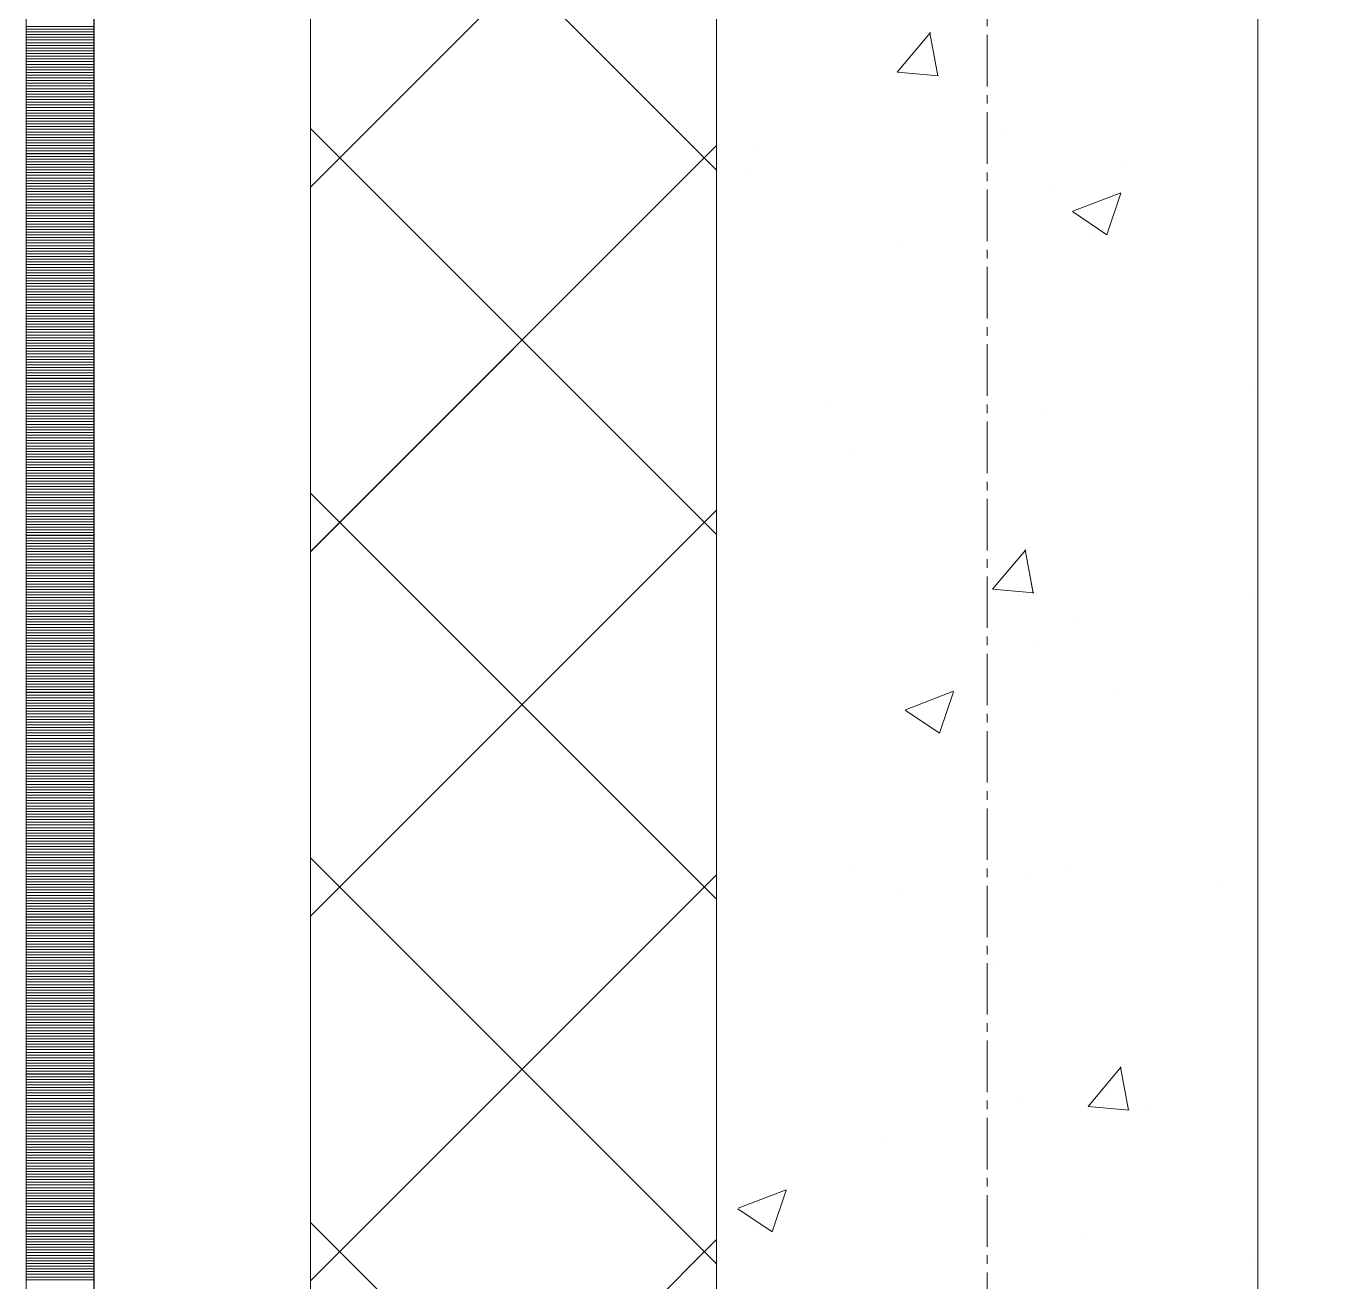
# Model space of a CAD drawing. Header units: millimetres. Extents: x 470010 to 1231400, y -134005 to 421770.
# Drawn here: x 806167.7 to 806654, y 140148.3 to 140612 of the extents above; entities that cross this region are included whole.
import ezdxf
from ezdxf.enums import TextEntityAlignment as Align

# ---------------------------------------------------------------- set-up
doc = ezdxf.new("R2010")
doc.units = ezdxf.units.MM
doc.linetypes.add('CENTER2', pattern=[28.575, 19.05, -3.175, 3.175, -3.175])
doc.linetypes.add('DASHED', pattern=[19.05, 12.7, -6.35])
doc.layers.get('Defpoints').update_dxf_attribs({"color": 140})
doc.layers.add('АР_Делит', color=120, linetype='Continuous', lineweight=0, plot=False)
for name, color, linetype, lineweight in [('АР_Стены ПЕНОблок', 52, 'Continuous', 20), ('АР_Тонкая', 254, 'Continuous', 5), ('АР_Утеплитель', 31, 'Continuous', 0), ('АР_Штриховка', 8, 'Continuous', 0)]:
    doc.layers.add(name, color=color, linetype=linetype, lineweight=lineweight)
doc.layers.add('РД_Оси_100', color=7, linetype='Continuous', lineweight=0, true_color=0x525252)
doc.styles.add('style1', font='ARIALN.TTF')

# ---------------------------------------------------------------- blocks, each defined once
blk = doc.blocks.new('СОШ_2200_АР_ОСИ_М100_28.05.24')
at = {"layer": 'АР_Делит', "color": 251, "linetype": 'DASHED', "true_color": 0x636466}
blk.add_lwpolyline([(114955, 135155), (114955, -355), (93595.036, -355), (93595.036, 13855), (94145, 13855), (94145, 68320), (66055, 68320), (66055, 13857.73), (83455, 13857.73), (83455, -355), (45245, -355), (45245, 13145), (44695, 13145), (44695, 26755), (45245, 26755), (45245, 68320), (20455, 68320), (20455, 26755), (27955, 26755), (27955, 13145), (-355, 13145), (-355, 100855)], dxfattribs=at)
at = {"layer": 'РД_Оси_100', "color": 251, "linetype": 'CENTER2', "true_color": 0x636466}
blk.add_line((0, -6155), (0, 139938.679), dxfattribs=at)
blk = doc.blocks.new('A$C9108343f')
at = {"layer": 'АР_Стены ПЕНОблок', "color": 18, "linetype": 'Continuous', "lineweight": 20, "true_color": 0x000000}
for p, q in [((140704.09, 313879.49), (140704.09, 237679.49)), ((140904.09, 237679.49), (140904.09, 313879.49))]:
    blk.add_line(p, q, dxfattribs=at)
at = {"layer": 'АР_Тонкая', "color": 18, "linetype": 'Continuous', "lineweight": 5, "true_color": 0x000000}
for p, q in [((140449.09, 313879.49), (140449.09, 237679.49)), ((140474.09, 313879.49), (140474.09, 237679.49)), ((140474.09, 237679.49), (140474.09, 313879.49)), ((140554.09, 237679.49), (140554.09, 313879.49))]:
    blk.add_line(p, q, dxfattribs=at)
at = {"layer": 'АР_Утеплитель', "color": 18, "linetype": 'Continuous', "lineweight": 0, "true_color": 0x000000}
for p, q in [((140554.09, 313879.49), (140554.09, 237679.49)), ((140704.09, 237679.49), (140704.09, 313879.49))]:
    blk.add_line(p, q, dxfattribs=at)
at = {"layer": 'АР_Штриховка', "color": 18, "linetype": 'Continuous', "lineweight": 0, "true_color": 0x000000}
for p, q in [((140704.09, 240925.2), (140554.09, 241075.2)), ((140554.09, 240918.91), (140704.09, 241068.91)), ((140449.09, 240978.24), (140474.09, 240978.24)), ((140449.09, 240977.24), (140474.09, 240977.24)), ((140449.09, 240976.24), (140474.09, 240976.24)), ((140449.09, 240975.24), (140474.09, 240975.24)), ((140449.09, 240974.24), (140474.09, 240974.24)), ((140449.09, 240973.24), (140474.09, 240973.24)), ((140770.83, 240961.38), (140783.07, 240975.97)), ((140785.76, 240959.99), (140782.83, 240975.91)), ((140449.09, 240972.24), (140474.09, 240972.24)), ((140449.09, 240971.24), (140474.09, 240971.24)), ((140449.09, 240970.24), (140474.09, 240970.24)), ((140449.09, 240969.24), (140474.09, 240969.24)), ((140449.09, 240968.24), (140474.09, 240968.24)), ((140449.09, 240967.24), (140474.09, 240967.24)), ((140449.09, 240966.24), (140474.09, 240966.24)), ((140449.09, 240965.24), (140474.09, 240965.24)), ((140449.09, 240964.24), (140474.09, 240964.24)), ((140449.09, 240963.24), (140474.09, 240963.24)), ((140449.09, 240962.24), (140474.09, 240962.24)), ((140449.09, 240961.24), (140474.09, 240961.24)), ((140449.09, 240960.24), (140474.09, 240960.24)), ((140449.09, 240959.24), (140474.09, 240959.24)), ((140449.09, 240958.24), (140474.09, 240958.24)), ((140770.83, 240961.37), (140786.01, 240960.04)), ((140449.09, 240957.24), (140474.09, 240957.24)), ((140449.09, 240956.24), (140474.09, 240956.24)), ((140449.09, 240955.24), (140474.09, 240955.24)), ((140449.09, 240954.24), (140474.09, 240954.24)), ((140449.09, 240953.24), (140474.09, 240953.24)), ((140449.09, 240952.24), (140474.09, 240952.24)), ((140449.09, 240951.24), (140474.09, 240951.24)), ((140449.09, 240950.24), (140474.09, 240950.24)), ((140449.09, 240949.24), (140474.09, 240949.24)), ((140449.09, 240948.24), (140474.09, 240948.24)), ((140449.09, 240947.24), (140474.09, 240947.24)), ((140449.09, 240946.24), (140474.09, 240946.24)), ((140449.09, 240945.24), (140474.09, 240945.24)), ((140449.09, 240944.24), (140474.09, 240944.24)), ((140449.09, 240943.24), (140474.09, 240943.24)), ((140449.09, 240942.24), (140474.09, 240942.24)), ((140449.09, 240941.24), (140474.09, 240941.24)), ((140449.09, 240940.24), (140474.09, 240940.24)), ((140449.09, 240939.24), (140474.09, 240939.24)), ((140704.09, 240790.49), (140554.09, 240940.49)), ((140449.09, 240938.24), (140474.09, 240938.24)), ((140449.09, 240937.24), (140474.09, 240937.24)), ((140449.09, 240936.24), (140474.09, 240936.24)), ((140449.09, 240935.24), (140474.09, 240935.24)), ((140449.09, 240934.24), (140474.09, 240934.24)), ((140554.09, 240784.21), (140704.09, 240934.21)), ((140810.63, 240938.08), (140810.63, 240938.08)), ((140449.09, 240933.24), (140474.09, 240933.24)), ((140449.09, 240932.24), (140474.09, 240932.24)), ((140449.09, 240931.24), (140474.09, 240931.24)), ((140449.09, 240930.24), (140474.09, 240930.24)), ((140449.09, 240929.24), (140474.09, 240929.24)), ((140719.08, 240931.96), (140719.08, 240931.96)), ((140449.09, 240928.24), (140474.09, 240928.24)), ((140449.09, 240927.24), (140474.09, 240927.24)), ((140449.09, 240926.24), (140474.09, 240926.24)), ((140449.09, 240925.24), (140474.09, 240925.24)), ((140449.09, 240924.24), (140474.09, 240924.24)), ((140714.43, 240925.42), (140714.43, 240925.42)), ((140854.67, 240926.23), (140854.67, 240926.23)), ((140449.09, 240923.24), (140474.09, 240923.24)), ((140449.09, 240922.24), (140474.09, 240922.24)), ((140449.09, 240921.24), (140474.09, 240921.24)), ((140449.09, 240920.24), (140474.09, 240920.24)), ((140449.09, 240919.24), (140474.09, 240919.24)), ((140827.68, 240919.02), (140827.68, 240919.02)), ((140449.09, 240918.24), (140474.09, 240918.24)), ((140449.09, 240917.24), (140474.09, 240917.24)), ((140449.09, 240916.24), (140474.09, 240916.24)), ((140449.09, 240915.24), (140474.09, 240915.24)), ((140449.09, 240914.24), (140474.09, 240914.24)), ((140835.66, 240910), (140853.44, 240916.83)), ((140848.22, 240901.3), (140853.37, 240916.65)), ((140449.09, 240913.24), (140474.09, 240913.24)), ((140449.09, 240912.24), (140474.09, 240912.24)), ((140449.09, 240911.24), (140474.09, 240911.24)), ((140449.09, 240910.24), (140474.09, 240910.24)), ((140449.09, 240909.24), (140474.09, 240909.24)), ((140835.58, 240909.82), (140848.21, 240901.3)), ((140449.09, 240908.24), (140474.09, 240908.24)), ((140449.09, 240907.24), (140474.09, 240907.24)), ((140449.09, 240906.24), (140474.09, 240906.24)), ((140449.09, 240905.24), (140474.09, 240905.24)), ((140449.09, 240904.24), (140474.09, 240904.24)), ((140449.09, 240903.24), (140474.09, 240903.24)), ((140449.09, 240902.24), (140474.09, 240902.24)), ((140449.09, 240901.24), (140474.09, 240901.24)), ((140449.09, 240900.24), (140474.09, 240900.24)), ((140841.48, 240901.09), (140841.48, 240901.09)), ((140449.09, 240899.24), (140474.09, 240899.24)), ((140449.09, 240898.24), (140474.09, 240898.24)), ((140449.09, 240897.24), (140474.09, 240897.24)), ((140449.09, 240896.24), (140474.09, 240896.24)), ((140449.09, 240895.24), (140474.09, 240895.24)), ((140772.64, 240897.84), (140772.64, 240897.84)), ((140449.09, 240894.24), (140474.09, 240894.24)), ((140449.09, 240893.24), (140474.09, 240893.24)), ((140449.09, 240892.24), (140474.09, 240892.24)), ((140449.09, 240891.24), (140474.09, 240891.24)), ((140449.09, 240890.24), (140474.09, 240890.24)), ((140449.09, 240889.24), (140474.09, 240889.24)), ((140449.09, 240888.24), (140474.09, 240888.24)), ((140449.09, 240887.24), (140474.09, 240887.24)), ((140449.09, 240886.24), (140474.09, 240886.24)), ((140449.09, 240885.24), (140474.09, 240885.24)), ((140449.09, 240884.24), (140474.09, 240884.24)), ((140449.09, 240883.24), (140474.09, 240883.24)), ((140449.09, 240882.24), (140474.09, 240882.24)), ((140449.09, 240881.24), (140474.09, 240881.24)), ((140449.09, 240880.24), (140474.09, 240880.24)), ((140449.09, 240879.24), (140474.09, 240879.24)), ((140449.09, 240878.24), (140474.09, 240878.24)), ((140449.09, 240877.24), (140474.09, 240877.24)), ((140449.09, 240876.24), (140474.09, 240876.24)), ((140449.09, 240875.24), (140474.09, 240875.24)), ((140449.09, 240874.24), (140474.09, 240874.24)), ((140449.09, 240873.24), (140474.09, 240873.24)), ((140449.09, 240872.24), (140474.09, 240872.24)), ((140449.09, 240871.24), (140474.09, 240871.24)), ((140449.09, 240870.24), (140474.09, 240870.24)), ((140449.09, 240869.24), (140474.09, 240869.24)), ((140449.09, 240868.24), (140474.09, 240868.24)), ((140449.09, 240867.24), (140474.09, 240867.24)), ((140449.09, 240866.24), (140474.09, 240866.24)), ((140449.09, 240865.24), (140474.09, 240865.24)), ((140449.09, 240864.24), (140474.09, 240864.24)), ((140449.09, 240863.24), (140474.09, 240863.24)), ((140449.09, 240862.24), (140474.09, 240862.24)), ((140449.09, 240861.24), (140474.09, 240861.24)), ((140449.09, 240860.24), (140474.09, 240860.24)), ((140449.09, 240859.24), (140474.09, 240859.24)), ((140449.09, 240858.24), (140474.09, 240858.24)), ((140449.09, 240857.24), (140474.09, 240857.24)), ((140449.09, 240856.24), (140474.09, 240856.24)), ((140449.09, 240855.24), (140474.09, 240855.24)), ((140449.09, 240854.24), (140474.09, 240854.24)), ((140449.09, 240853.24), (140474.09, 240853.24)), ((140449.09, 240852.24), (140474.09, 240852.24)), ((140449.09, 240851.24), (140474.09, 240851.24)), ((140449.09, 240850.24), (140474.09, 240850.24)), ((140449.09, 240849.24), (140474.09, 240849.24)), ((140449.09, 240848.24), (140474.09, 240848.24)), ((140449.09, 240847.24), (140474.09, 240847.24)), ((140449.09, 240846.24), (140474.09, 240846.24)), ((140449.09, 240845.24), (140474.09, 240845.24)), ((140449.09, 240844.24), (140474.09, 240844.24)), ((140449.09, 240843.24), (140474.09, 240843.24)), ((140449.09, 240842.24), (140474.09, 240842.24)), ((140449.09, 240841.24), (140474.09, 240841.24)), ((140902.34, 240845.32), (140902.34, 240845.32)), ((140449.09, 240840.24), (140474.09, 240840.24)), ((140449.09, 240839.24), (140474.09, 240839.24)), ((140449.09, 240838.24), (140474.09, 240838.24)), ((140449.09, 240837.24), (140474.09, 240837.24)), ((140449.09, 240836.24), (140474.09, 240836.24)), ((140743.81, 240837.9), (140743.81, 240837.9)), ((140449.09, 240835.24), (140474.09, 240835.24)), ((140449.09, 240834.24), (140474.09, 240834.24)), ((140449.09, 240833.24), (140474.09, 240833.24)), ((140449.09, 240832.24), (140474.09, 240832.24)), ((140824.59, 240834.47), (140824.59, 240834.47)), ((140449.09, 240831.24), (140474.09, 240831.24)), ((140449.09, 240830.24), (140474.09, 240830.24)), ((140449.09, 240829.24), (140474.09, 240829.24)), ((140449.09, 240828.24), (140474.09, 240828.24)), ((140449.09, 240827.24), (140474.09, 240827.24)), ((140449.09, 240826.24), (140474.09, 240826.24)), ((140449.09, 240825.24), (140474.09, 240825.24)), ((140449.09, 240824.24), (140474.09, 240824.24)), ((140449.09, 240823.24), (140474.09, 240823.24)), ((140449.09, 240822.24), (140474.09, 240822.24)), ((140449.09, 240821.24), (140474.09, 240821.24)), ((140449.09, 240820.24), (140474.09, 240820.24)), ((140449.09, 240819.24), (140474.09, 240819.24)), ((140449.09, 240818.24), (140474.09, 240818.24)), ((140449.09, 240817.24), (140474.09, 240817.24)), ((140754.21, 240819.9), (140754.21, 240819.9)), ((140449.09, 240816.24), (140474.09, 240816.24)), ((140449.09, 240815.24), (140474.09, 240815.24)), ((140449.09, 240814.24), (140474.09, 240814.24)), ((140449.09, 240813.24), (140474.09, 240813.24)), ((140449.09, 240812.24), (140474.09, 240812.24)), ((140449.09, 240811.24), (140474.09, 240811.24)), ((140449.09, 240810.24), (140474.09, 240810.24)), ((140449.09, 240809.24), (140474.09, 240809.24)), ((140449.09, 240808.24), (140474.09, 240808.24)), ((140449.09, 240807.24), (140474.09, 240807.24)), ((140449.09, 240806.24), (140474.09, 240806.24)), ((140449.09, 240805.24), (140474.09, 240805.24)), ((140449.09, 240804.24), (140474.09, 240804.24)), ((140449.09, 240803.24), (140474.09, 240803.24)), ((140449.09, 240802.24), (140474.09, 240802.24)), ((140704.09, 240655.79), (140554.09, 240805.79)), ((140449.09, 240801.24), (140474.09, 240801.24)), ((140449.09, 240800.24), (140474.09, 240800.24)), ((140449.09, 240799.24), (140474.09, 240799.24)), ((140449.09, 240798.24), (140474.09, 240798.24)), ((140554.09, 240649.5), (140704.09, 240799.5)), ((140449.09, 240797.24), (140474.09, 240797.24)), ((140449.09, 240796.24), (140474.09, 240796.24)), ((140449.09, 240795.24), (140474.09, 240795.24)), ((140449.09, 240794.24), (140474.09, 240794.24)), ((140449.09, 240793.24), (140474.09, 240793.24)), ((140804.14, 240797.12), (140804.14, 240797.12)), ((140449.09, 240792.24), (140474.09, 240792.24)), ((140449.09, 240791.24), (140474.09, 240791.24)), ((140449.09, 240790.24), (140474.09, 240790.24)), ((140449.09, 240789.24), (140474.09, 240789.24)), ((140449.09, 240788.24), (140474.09, 240788.24)), ((140449.09, 240787.24), (140474.09, 240787.24)), ((140449.09, 240786.24), (140474.09, 240786.24)), ((140449.09, 240785.24), (140474.09, 240785.24)), ((140449.09, 240784.24), (140474.09, 240784.24)), ((140449.09, 240783.24), (140474.09, 240783.24)), ((140806.07, 240770.32), (140818.32, 240784.91)), ((140821.01, 240768.94), (140818.07, 240784.86)), ((140449.09, 240782.24), (140474.09, 240782.24)), ((140449.09, 240781.24), (140474.09, 240781.24)), ((140449.09, 240780.24), (140474.09, 240780.24)), ((140449.09, 240779.24), (140474.09, 240779.24)), ((140449.09, 240778.24), (140474.09, 240778.24)), ((140449.09, 240777.24), (140474.09, 240777.24)), ((140449.09, 240776.24), (140474.09, 240776.24)), ((140449.09, 240775.24), (140474.09, 240775.24)), ((140449.09, 240774.24), (140474.09, 240774.24)), ((140449.09, 240773.24), (140474.09, 240773.24)), ((140449.09, 240772.24), (140474.09, 240772.24)), ((140449.09, 240771.24), (140474.09, 240771.24)), ((140449.09, 240770.24), (140474.09, 240770.24)), ((140449.09, 240769.24), (140474.09, 240769.24)), ((140449.09, 240768.24), (140474.09, 240768.24)), ((140806.07, 240770.31), (140821.25, 240768.98)), ((140449.09, 240767.24), (140474.09, 240767.24)), ((140449.09, 240766.24), (140474.09, 240766.24)), ((140449.09, 240765.24), (140474.09, 240765.24)), ((140449.09, 240764.24), (140474.09, 240764.24)), ((140449.09, 240763.24), (140474.09, 240763.24)), ((140900.99, 240767.21), (140900.99, 240767.21)), ((140449.09, 240762.24), (140474.09, 240762.24)), ((140449.09, 240761.24), (140474.09, 240761.24)), ((140449.09, 240760.24), (140474.09, 240760.24)), ((140449.09, 240759.24), (140474.09, 240759.24)), ((140837.4, 240758.84), (140837.4, 240758.84)), ((140449.09, 240758.24), (140474.09, 240758.24)), ((140449.09, 240757.24), (140474.09, 240757.24)), ((140449.09, 240756.24), (140474.09, 240756.24)), ((140449.09, 240755.24), (140474.09, 240755.24)), ((140449.09, 240754.24), (140474.09, 240754.24)), ((140449.09, 240753.24), (140474.09, 240753.24)), ((140449.09, 240752.24), (140474.09, 240752.24)), ((140449.09, 240751.24), (140474.09, 240751.24)), ((140449.09, 240750.24), (140474.09, 240750.24)), ((140449.09, 240749.24), (140474.09, 240749.24)), ((140821.5, 240749.91), (140821.5, 240749.91)), ((140449.09, 240748.24), (140474.09, 240748.24)), ((140449.09, 240747.24), (140474.09, 240747.24)), ((140449.09, 240746.24), (140474.09, 240746.24)), ((140449.09, 240745.24), (140474.09, 240745.24)), ((140449.09, 240744.24), (140474.09, 240744.24)), ((140449.09, 240743.24), (140474.09, 240743.24)), ((140449.09, 240742.24), (140474.09, 240742.24)), ((140449.09, 240741.24), (140474.09, 240741.24)), ((140449.09, 240740.24), (140474.09, 240740.24)), ((140449.09, 240739.24), (140474.09, 240739.24)), ((140449.09, 240738.24), (140474.09, 240738.24)), ((140449.09, 240737.24), (140474.09, 240737.24)), ((140449.09, 240736.24), (140474.09, 240736.24)), ((140449.09, 240735.24), (140474.09, 240735.24)), ((140449.09, 240734.24), (140474.09, 240734.24)), ((140449.09, 240733.24), (140474.09, 240733.24)), ((140449.09, 240732.24), (140474.09, 240732.24)), ((140449.09, 240731.24), (140474.09, 240731.24)), ((140449.09, 240730.24), (140474.09, 240730.24)), ((140449.09, 240729.24), (140474.09, 240729.24)), ((140773.86, 240725.81), (140791.64, 240732.64)), ((140786.41, 240717.11), (140791.56, 240732.46)), ((140851.22, 240731.01), (140851.22, 240731.01)), ((140449.09, 240728.24), (140474.09, 240728.24)), ((140449.09, 240727.24), (140474.09, 240727.24)), ((140449.09, 240726.24), (140474.09, 240726.24)), ((140449.09, 240725.24), (140474.09, 240725.24)), ((140773.77, 240725.64), (140786.41, 240717.11)), ((140449.09, 240724.24), (140474.09, 240724.24)), ((140449.09, 240723.24), (140474.09, 240723.24)), ((140449.09, 240722.24), (140474.09, 240722.24)), ((140449.09, 240721.24), (140474.09, 240721.24)), ((140449.09, 240720.24), (140474.09, 240720.24)), ((140449.09, 240719.24), (140474.09, 240719.24)), ((140449.09, 240718.24), (140474.09, 240718.24)), ((140449.09, 240717.24), (140474.09, 240717.24)), ((140449.09, 240716.24), (140474.09, 240716.24)), ((140449.09, 240715.24), (140474.09, 240715.24)), ((140449.09, 240714.24), (140474.09, 240714.24)), ((140449.09, 240713.24), (140474.09, 240713.24)), ((140449.09, 240712.24), (140474.09, 240712.24)), ((140449.09, 240711.24), (140474.09, 240711.24)), ((140449.09, 240710.24), (140474.09, 240710.24)), ((140449.09, 240709.24), (140474.09, 240709.24)), ((140449.09, 240708.24), (140474.09, 240708.24)), ((140449.09, 240707.24), (140474.09, 240707.24)), ((140449.09, 240706.24), (140474.09, 240706.24)), ((140449.09, 240705.24), (140474.09, 240705.24)), ((140449.09, 240704.24), (140474.09, 240704.24)), ((140449.09, 240703.24), (140474.09, 240703.24)), ((140449.09, 240702.24), (140474.09, 240702.24)), ((140449.09, 240701.24), (140474.09, 240701.24)), ((140449.09, 240700.24), (140474.09, 240700.24)), ((140449.09, 240699.24), (140474.09, 240699.24)), ((140449.09, 240698.24), (140474.09, 240698.24)), ((140449.09, 240697.24), (140474.09, 240697.24)), ((140449.09, 240696.24), (140474.09, 240696.24)), ((140449.09, 240695.24), (140474.09, 240695.24)), ((140449.09, 240694.24), (140474.09, 240694.24)), ((140449.09, 240693.24), (140474.09, 240693.24)), ((140449.09, 240692.24), (140474.09, 240692.24)), ((140449.09, 240691.24), (140474.09, 240691.24)), ((140449.09, 240690.24), (140474.09, 240690.24)), ((140449.09, 240689.24), (140474.09, 240689.24)), ((140449.09, 240688.24), (140474.09, 240688.24)), ((140449.09, 240687.24), (140474.09, 240687.24)), ((140449.09, 240686.24), (140474.09, 240686.24)), ((140449.09, 240685.24), (140474.09, 240685.24)), ((140449.09, 240684.24), (140474.09, 240684.24)), ((140449.09, 240683.24), (140474.09, 240683.24)), ((140449.09, 240682.24), (140474.09, 240682.24)), ((140449.09, 240681.24), (140474.09, 240681.24)), ((140449.09, 240680.24), (140474.09, 240680.24)), ((140449.09, 240679.24), (140474.09, 240679.24)), ((140449.09, 240678.24), (140474.09, 240678.24)), ((140449.09, 240677.24), (140474.09, 240677.24)), ((140449.09, 240676.24), (140474.09, 240676.24)), ((140449.09, 240675.24), (140474.09, 240675.24)), ((140449.09, 240674.24), (140474.09, 240674.24)), ((140449.09, 240673.24), (140474.09, 240673.24)), ((140449.09, 240672.24), (140474.09, 240672.24)), ((140449.09, 240671.24), (140474.09, 240671.24)), ((140704.09, 240521.08), (140554.09, 240671.08)), ((140449.09, 240670.24), (140474.09, 240670.24)), ((140449.09, 240669.24), (140474.09, 240669.24)), ((140449.09, 240668.24), (140474.09, 240668.24)), ((140449.09, 240667.24), (140474.09, 240667.24)), ((140449.09, 240666.24), (140474.09, 240666.24)), ((140754.68, 240667.33), (140754.68, 240667.33)), ((140834.17, 240667.03), (140834.17, 240667.03)), ((140449.09, 240665.24), (140474.09, 240665.24)), ((140449.09, 240664.24), (140474.09, 240664.24)), ((140449.09, 240663.24), (140474.09, 240663.24)), ((140449.09, 240662.24), (140474.09, 240662.24)), ((140449.09, 240661.24), (140474.09, 240661.24)), ((140554.09, 240514.8), (140704.09, 240664.8)), ((140818.42, 240665.36), (140818.42, 240665.36)), ((140890.27, 240661.6), (140890.27, 240661.6)), ((140449.09, 240660.24), (140474.09, 240660.24)), ((140449.09, 240659.24), (140474.09, 240659.24)), ((140449.09, 240658.24), (140474.09, 240658.24)), ((140449.09, 240657.24), (140474.09, 240657.24)), ((140770.58, 240658.66), (140770.58, 240658.66)), ((140449.09, 240656.24), (140474.09, 240656.24)), ((140449.09, 240655.24), (140474.09, 240655.24)), ((140449.09, 240654.24), (140474.09, 240654.24)), ((140449.09, 240653.24), (140474.09, 240653.24)), ((140449.09, 240652.24), (140474.09, 240652.24)), ((140449.09, 240651.24), (140474.09, 240651.24)), ((140449.09, 240650.24), (140474.09, 240650.24)), ((140449.09, 240649.24), (140474.09, 240649.24)), ((140449.09, 240648.24), (140474.09, 240648.24)), ((140449.09, 240647.24), (140474.09, 240647.24)), ((140449.09, 240646.24), (140474.09, 240646.24)), ((140449.09, 240645.24), (140474.09, 240645.24)), ((140449.09, 240644.24), (140474.09, 240644.24)), ((140449.09, 240643.24), (140474.09, 240643.24)), ((140449.09, 240642.24), (140474.09, 240642.24)), ((140449.09, 240641.24), (140474.09, 240641.24)), ((140449.09, 240640.24), (140474.09, 240640.24)), ((140449.09, 240639.24), (140474.09, 240639.24)), ((140449.09, 240638.24), (140474.09, 240638.24)), ((140449.09, 240637.24), (140474.09, 240637.24)), ((140449.09, 240636.24), (140474.09, 240636.24)), ((140449.09, 240635.24), (140474.09, 240635.24)), ((140449.09, 240634.24), (140474.09, 240634.24)), ((140449.09, 240633.24), (140474.09, 240633.24)), ((140449.09, 240632.24), (140474.09, 240632.24)), ((140808.23, 240633.21), (140808.23, 240633.21)), ((140449.09, 240631.24), (140474.09, 240631.24)), ((140449.09, 240630.24), (140474.09, 240630.24)), ((140449.09, 240629.24), (140474.09, 240629.24)), ((140449.09, 240628.24), (140474.09, 240628.24)), ((140449.09, 240627.24), (140474.09, 240627.24)), ((140449.09, 240626.24), (140474.09, 240626.24)), ((140449.09, 240625.24), (140474.09, 240625.24)), ((140449.09, 240624.24), (140474.09, 240624.24)), ((140449.09, 240623.24), (140474.09, 240623.24)), ((140449.09, 240622.24), (140474.09, 240622.24)), ((140449.09, 240621.24), (140474.09, 240621.24)), ((140449.09, 240620.24), (140474.09, 240620.24)), ((140449.09, 240619.24), (140474.09, 240619.24)), ((140449.09, 240618.24), (140474.09, 240618.24)), ((140449.09, 240617.24), (140474.09, 240617.24)), ((140449.09, 240616.24), (140474.09, 240616.24)), ((140449.09, 240615.24), (140474.09, 240615.24)), ((140449.09, 240614.24), (140474.09, 240614.24)), ((140449.09, 240613.24), (140474.09, 240613.24)), ((140449.09, 240612.24), (140474.09, 240612.24)), ((140449.09, 240611.24), (140474.09, 240611.24)), ((140449.09, 240610.24), (140474.09, 240610.24)), ((140449.09, 240609.24), (140474.09, 240609.24)), ((140449.09, 240608.24), (140474.09, 240608.24)), ((140449.09, 240607.24), (140474.09, 240607.24)), ((140449.09, 240606.24), (140474.09, 240606.24)), ((140449.09, 240605.24), (140474.09, 240605.24)), ((140449.09, 240604.24), (140474.09, 240604.24)), ((140449.09, 240603.24), (140474.09, 240603.24)), ((140449.09, 240602.24), (140474.09, 240602.24)), ((140449.09, 240601.24), (140474.09, 240601.24)), ((140449.09, 240600.24), (140474.09, 240600.24)), ((140449.09, 240599.24), (140474.09, 240599.24)), ((140449.09, 240598.24), (140474.09, 240598.24)), ((140449.09, 240597.24), (140474.09, 240597.24)), ((140449.09, 240596.24), (140474.09, 240596.24)), ((140449.09, 240595.24), (140474.09, 240595.24)), ((140449.09, 240594.24), (140474.09, 240594.24)), ((140449.09, 240593.24), (140474.09, 240593.24)), ((140841.31, 240579.26), (140853.56, 240593.86)), ((140856.25, 240577.88), (140853.31, 240593.8)), ((140449.09, 240592.24), (140474.09, 240592.24)), ((140449.09, 240591.24), (140474.09, 240591.24)), ((140449.09, 240590.24), (140474.09, 240590.24)), ((140449.09, 240589.24), (140474.09, 240589.24)), ((140449.09, 240588.24), (140474.09, 240588.24)), ((140449.09, 240587.24), (140474.09, 240587.24)), ((140449.09, 240586.24), (140474.09, 240586.24)), ((140449.09, 240585.24), (140474.09, 240585.24)), ((140449.09, 240584.24), (140474.09, 240584.24)), ((140449.09, 240583.24), (140474.09, 240583.24)), ((140449.09, 240582.24), (140474.09, 240582.24)), ((140449.09, 240581.24), (140474.09, 240581.24)), ((140449.09, 240580.24), (140474.09, 240580.24)), ((140449.09, 240579.24), (140474.09, 240579.24)), ((140815.33, 240580.8), (140815.33, 240580.8)), ((140840.73, 240579.46), (140840.73, 240579.46)), ((140841.31, 240579.25), (140856.5, 240577.93)), ((140863.55, 240579.52), (140863.55, 240579.52)), ((140449.09, 240578.24), (140474.09, 240578.24)), ((140449.09, 240577.24), (140474.09, 240577.24)), ((140449.09, 240576.24), (140474.09, 240576.24)), ((140449.09, 240575.24), (140474.09, 240575.24)), ((140449.09, 240574.24), (140474.09, 240574.24)), ((140449.09, 240573.24), (140474.09, 240573.24)), ((140449.09, 240572.24), (140474.09, 240572.24)), ((140449.09, 240571.24), (140474.09, 240571.24)), ((140449.09, 240570.24), (140474.09, 240570.24)), ((140449.09, 240569.24), (140474.09, 240569.24)), ((140449.09, 240568.24), (140474.09, 240568.24)), ((140449.09, 240567.24), (140474.09, 240567.24)), ((140449.09, 240566.24), (140474.09, 240566.24)), ((140449.09, 240565.24), (140474.09, 240565.24)), ((140449.09, 240564.24), (140474.09, 240564.24)), ((140767.35, 240566.85), (140767.35, 240566.85)), ((140449.09, 240563.24), (140474.09, 240563.24)), ((140449.09, 240562.24), (140474.09, 240562.24)), ((140449.09, 240561.24), (140474.09, 240561.24)), ((140449.09, 240560.24), (140474.09, 240560.24)), ((140449.09, 240559.24), (140474.09, 240559.24)), ((140449.09, 240558.24), (140474.09, 240558.24)), ((140449.09, 240557.24), (140474.09, 240557.24)), ((140449.09, 240556.24), (140474.09, 240556.24)), ((140449.09, 240555.24), (140474.09, 240555.24)), ((140449.09, 240554.24), (140474.09, 240554.24)), ((140449.09, 240553.24), (140474.09, 240553.24)), ((140449.09, 240552.24), (140474.09, 240552.24)), ((140449.09, 240551.24), (140474.09, 240551.24)), ((140449.09, 240550.24), (140474.09, 240550.24)), ((140449.09, 240549.24), (140474.09, 240549.24)), ((140449.09, 240548.24), (140474.09, 240548.24)), ((140449.09, 240547.24), (140474.09, 240547.24)), ((140449.09, 240546.24), (140474.09, 240546.24)), ((140449.09, 240545.24), (140474.09, 240545.24)), ((140712.05, 240541.63), (140729.84, 240548.45)), ((140724.61, 240532.92), (140729.76, 240548.27)), ((140449.09, 240544.24), (140474.09, 240544.24)), ((140449.09, 240543.24), (140474.09, 240543.24)), ((140449.09, 240542.24), (140474.09, 240542.24)), ((140449.09, 240541.24), (140474.09, 240541.24)), ((140449.09, 240540.24), (140474.09, 240540.24)), ((140711.97, 240541.45), (140724.61, 240532.93)), ((140449.09, 240539.24), (140474.09, 240539.24)), ((140449.09, 240538.24), (140474.09, 240538.24)), ((140449.09, 240537.24), (140474.09, 240537.24)), ((140449.09, 240536.24), (140474.09, 240536.24)), ((140449.09, 240535.24), (140474.09, 240535.24)), ((140704.09, 240386.38), (140554.09, 240536.38)), ((140704.15, 240538.22), (140704.15, 240538.22)), ((140449.09, 240534.24), (140474.09, 240534.24)), ((140449.09, 240533.24), (140474.09, 240533.24)), ((140449.09, 240532.24), (140474.09, 240532.24)), ((140449.09, 240531.24), (140474.09, 240531.24)), ((140449.09, 240530.24), (140474.09, 240530.24)), ((140554.09, 240380.09), (140704.09, 240530.09)), ((140839.74, 240532.49), (140839.74, 240532.49)), ((140449.09, 240529.24), (140474.09, 240529.24)), ((140449.09, 240528.24), (140474.09, 240528.24)), ((140449.09, 240527.24), (140474.09, 240527.24)), ((140449.09, 240526.24), (140474.09, 240526.24)), ((140449.09, 240525.24), (140474.09, 240525.24)), ((140449.09, 240524.24), (140474.09, 240524.24)), ((140449.09, 240523.24), (140474.09, 240523.24)), ((140449.09, 240522.24), (140474.09, 240522.24)), ((140449.09, 240521.24), (140474.09, 240521.24)), ((140449.09, 240520.24), (140474.09, 240520.24)), ((140901.59, 240523.69), (140901.59, 240523.69)), ((140449.09, 240519.24), (140474.09, 240519.24)), ((140449.09, 240518.24), (140474.09, 240518.24)), ((140449.09, 240517.24), (140474.09, 240517.24)), ((140449.09, 240516.24), (140474.09, 240516.24)), ((140449.09, 240515.24), (140474.09, 240515.24))]:
    blk.add_line(p, q, dxfattribs=at)
at = {"layer": 'РД_Оси_100'}
blk.add_blockref('СОШ_2200_АР_ОСИ_М100_28.05.24', (140804.09, 223079.49), dxfattribs=at)
at = {"layer": 'Defpoints', "color": 18, "true_color": 0x000000, "style": 'style1'}
for p in [(143949.34, 316089.12), (143974.98, 281639.5), (143890.4, 273244.71), (143839.99, 264276.81), (143967.75, 254892.38), (12251.96, 104178.14), (12382.58, 96023.14)]:
    blk.add_attdef('АР-ПОМЕЩЕНИЕ:НАИМЕНОВАНИЕ', text='', height=100, dxfattribs=at).set_placement(p, align=Align.MIDDLE)
at = {"layer": 'Defpoints', "color": 18, "true_color": 0x000000, "style": 'style1', "flags": 8}
for p in [(143951.3, 279099.09), (143848.34, 269251.11), (143875.33, 260094.25), (144049.74, 250824.7), (163419.28, 238153.36), (155897.46, 237965.97), (183037.2, 237965.97), (143342.94, 237876.19)]:
    blk.add_attdef('АР-ПОМЕЩЕНИЕ:НАИМЕНОВАНИЕ', text='', height=100, dxfattribs=at).set_placement(p, align=Align.MIDDLE)

msp = doc.modelspace()

# ---------------------------------------------------------------- linework, layer by layer
at = {"layer": 'АР_Стены ПЕНОблок', "color": 18, "linetype": 'Continuous', "lineweight": 20, "true_color": 0x000000}
for p, q in [((806422.706, 213513.251), (806422.706, 137313.251)), ((806622.706, 137313.251), (806622.706, 213513.251))]:
    msp.add_line(p, q, dxfattribs=at)
at = {"layer": 'АР_Тонкая', "color": 18, "linetype": 'Continuous', "lineweight": 5, "true_color": 0x000000}
for p, q in [((806167.706, 213513.251), (806167.706, 137313.251)), ((806192.706, 213513.251), (806192.706, 137313.251)), ((806192.706, 137313.251), (806192.706, 213513.251)), ((806272.706, 137313.251), (806272.706, 213513.251))]:
    msp.add_line(p, q, dxfattribs=at)
at = {"layer": 'АР_Утеплитель', "color": 18, "linetype": 'Continuous', "lineweight": 0, "true_color": 0x000000}
for p, q in [((806272.706, 213513.251), (806272.706, 137313.251)), ((806422.706, 137313.251), (806422.706, 213513.251))]:
    msp.add_line(p, q, dxfattribs=at)
at = {"layer": 'АР_Штриховка', "color": 18, "linetype": 'Continuous', "lineweight": 0, "true_color": 0x000000}
for p, q in [((806422.706, 140558.954), (806272.706, 140708.954)), ((806272.706, 140552.667), (806422.706, 140702.667)), ((806167.706, 140612), (806192.706, 140612)), ((806167.706, 140611), (806192.706, 140611)), ((806167.706, 140610), (806192.706, 140610)), ((806167.706, 140609), (806192.706, 140609)), ((806489.44, 140595.135), (806501.685, 140609.728)), ((806504.376, 140593.751), (806501.439, 140609.673)), ((806167.706, 140608), (806192.706, 140608)), ((806167.706, 140607), (806192.706, 140607)), ((806167.706, 140606), (806192.706, 140606)), ((806167.706, 140605), (806192.706, 140605)), ((806167.706, 140604), (806192.706, 140604)), ((806167.706, 140603), (806192.706, 140603)), ((806167.706, 140602), (806192.706, 140602)), ((806167.706, 140601), (806192.706, 140601)), ((806167.706, 140600), (806192.706, 140600)), ((806167.706, 140599), (806192.706, 140599)), ((806167.706, 140598), (806192.706, 140598)), ((806167.706, 140597), (806192.706, 140597)), ((806167.706, 140596), (806192.706, 140596)), ((806167.706, 140595), (806192.706, 140595)), ((806167.706, 140594), (806192.706, 140594)), ((806489.439, 140595.125), (806504.621, 140593.797)), ((806167.706, 140593), (806192.706, 140593)), ((806167.706, 140592), (806192.706, 140592)), ((806167.706, 140591), (806192.706, 140591)), ((806167.706, 140590), (806192.706, 140590)), ((806167.706, 140589), (806192.706, 140589)), ((806167.706, 140588), (806192.706, 140588)), ((806167.706, 140587), (806192.706, 140587)), ((806167.706, 140586), (806192.706, 140586)), ((806167.706, 140585), (806192.706, 140585)), ((806167.706, 140584), (806192.706, 140584)), ((806167.706, 140583), (806192.706, 140583)), ((806167.706, 140582), (806192.706, 140582)), ((806167.706, 140581), (806192.706, 140581)), ((806167.706, 140580), (806192.706, 140580)), ((806167.706, 140579), (806192.706, 140579)), ((806167.706, 140578), (806192.706, 140578)), ((806167.706, 140577), (806192.706, 140577)), ((806167.706, 140576), (806192.706, 140576)), ((806167.706, 140575), (806192.706, 140575)), ((806167.706, 140574), (806192.706, 140574)), ((806167.706, 140573), (806192.706, 140573)), ((806167.706, 140572), (806192.706, 140572)), ((806167.706, 140571), (806192.706, 140571)), ((806167.706, 140570), (806192.706, 140570)), ((806422.706, 140424.25), (806272.706, 140574.25)), ((806167.706, 140569), (806192.706, 140569)), ((806167.706, 140568), (806192.706, 140568)), ((806167.706, 140567), (806192.706, 140567)), ((806167.706, 140566), (806192.706, 140566)), ((806167.706, 140565), (806192.706, 140565)), ((806272.706, 140417.964), (806422.706, 140567.964)), ((806167.706, 140564), (806192.706, 140564)), ((806167.706, 140563), (806192.706, 140563)), ((806167.706, 140562), (806192.706, 140562)), ((806167.706, 140561), (806192.706, 140561)), ((806167.706, 140560), (806192.706, 140560)), ((806167.706, 140559), (806192.706, 140559)), ((806167.706, 140558), (806192.706, 140558)), ((806167.706, 140557), (806192.706, 140557)), ((806167.706, 140556), (806192.706, 140556)), ((806167.706, 140555), (806192.706, 140555)), ((806167.706, 140554), (806192.706, 140554)), ((806167.706, 140553), (806192.706, 140553)), ((806167.706, 140552), (806192.706, 140552)), ((806167.706, 140551), (806192.706, 140551)), ((806554.27, 140543.761), (806572.055, 140550.588)), ((806566.829, 140535.059), (806571.979, 140550.408)), ((806167.706, 140550), (806192.706, 140550)), ((806167.706, 140549), (806192.706, 140549)), ((806167.706, 140548), (806192.706, 140548)), ((806167.706, 140547), (806192.706, 140547)), ((806167.706, 140546), (806192.706, 140546)), ((806167.706, 140545), (806192.706, 140545)), ((806167.706, 140544), (806192.706, 140544)), ((806167.706, 140543), (806192.706, 140543)), ((806167.706, 140542), (806192.706, 140542)), ((806167.706, 140541), (806192.706, 140541)), ((806554.189, 140543.582), (806566.823, 140535.06)), ((806167.706, 140540), (806192.706, 140540)), ((806167.706, 140539), (806192.706, 140539)), ((806167.706, 140538), (806192.706, 140538)), ((806167.706, 140537), (806192.706, 140537)), ((806167.706, 140536), (806192.706, 140536)), ((806167.706, 140535), (806192.706, 140535)), ((806167.706, 140534), (806192.706, 140534)), ((806167.706, 140533), (806192.706, 140533)), ((806167.706, 140532), (806192.706, 140532)), ((806167.706, 140531), (806192.706, 140531)), ((806167.706, 140530), (806192.706, 140530)), ((806167.706, 140529), (806192.706, 140529)), ((806167.706, 140528), (806192.706, 140528)), ((806167.706, 140527), (806192.706, 140527)), ((806167.706, 140526), (806192.706, 140526)), ((806167.706, 140525), (806192.706, 140525)), ((806167.706, 140524), (806192.706, 140524)), ((806167.706, 140523), (806192.706, 140523)), ((806167.706, 140522), (806192.706, 140522)), ((806167.706, 140521), (806192.706, 140521)), ((806167.706, 140520), (806192.706, 140520)), ((806167.706, 140519), (806192.706, 140519)), ((806167.706, 140518), (806192.706, 140518)), ((806167.706, 140517), (806192.706, 140517)), ((806167.706, 140516), (806192.706, 140516)), ((806167.706, 140515), (806192.706, 140515)), ((806167.706, 140514), (806192.706, 140514)), ((806167.706, 140513), (806192.706, 140513)), ((806167.706, 140512), (806192.706, 140512)), ((806167.706, 140511), (806192.706, 140511)), ((806167.706, 140510), (806192.706, 140510)), ((806167.706, 140509), (806192.706, 140509)), ((806167.706, 140508), (806192.706, 140508)), ((806167.706, 140507), (806192.706, 140507)), ((806167.706, 140506), (806192.706, 140506)), ((806167.706, 140505), (806192.706, 140505)), ((806167.706, 140504), (806192.706, 140504)), ((806167.706, 140503), (806192.706, 140503)), ((806167.706, 140502), (806192.706, 140502)), ((806167.706, 140501), (806192.706, 140501)), ((806167.706, 140500), (806192.706, 140500)), ((806167.706, 140499), (806192.706, 140499)), ((806167.706, 140498), (806192.706, 140498)), ((806167.706, 140497), (806192.706, 140497)), ((806167.706, 140496), (806192.706, 140496)), ((806167.706, 140495), (806192.706, 140495)), ((806167.706, 140494), (806192.706, 140494)), ((806167.706, 140493), (806192.706, 140493)), ((806167.706, 140492), (806192.706, 140492)), ((806167.706, 140491), (806192.706, 140491)), ((806167.706, 140490), (806192.706, 140490)), ((806167.706, 140489), (806192.706, 140489)), ((806167.706, 140488), (806192.706, 140488)), ((806167.706, 140487), (806192.706, 140487)), ((806167.706, 140486), (806192.706, 140486)), ((806167.706, 140485), (806192.706, 140485)), ((806167.706, 140484), (806192.706, 140484)), ((806167.706, 140483), (806192.706, 140483)), ((806167.706, 140482), (806192.706, 140482)), ((806167.706, 140481), (806192.706, 140481)), ((806167.706, 140480), (806192.706, 140480)), ((806167.706, 140479), (806192.706, 140479)), ((806167.706, 140478), (806192.706, 140478)), ((806167.706, 140477), (806192.706, 140477)), ((806167.706, 140476), (806192.706, 140476)), ((806167.706, 140475), (806192.706, 140475)), ((806167.706, 140474), (806192.706, 140474)), ((806167.706, 140473), (806192.706, 140473)), ((806167.706, 140472), (806192.706, 140472)), ((806167.706, 140471), (806192.706, 140471)), ((806167.706, 140470), (806192.706, 140470)), ((806167.706, 140469), (806192.706, 140469)), ((806167.706, 140468), (806192.706, 140468)), ((806167.706, 140467), (806192.706, 140467)), ((806167.706, 140466), (806192.706, 140466)), ((806167.706, 140465), (806192.706, 140465)), ((806167.706, 140464), (806192.706, 140464)), ((806167.706, 140463), (806192.706, 140463)), ((806167.706, 140462), (806192.706, 140462)), ((806167.706, 140461), (806192.706, 140461)), ((806167.706, 140460), (806192.706, 140460)), ((806167.706, 140459), (806192.706, 140459)), ((806167.706, 140458), (806192.706, 140458)), ((806167.706, 140457), (806192.706, 140457)), ((806167.706, 140456), (806192.706, 140456)), ((806167.706, 140455), (806192.706, 140455)), ((806167.706, 140454), (806192.706, 140454)), ((806167.706, 140453), (806192.706, 140453)), ((806167.706, 140452), (806192.706, 140452)), ((806167.706, 140451), (806192.706, 140451)), ((806167.706, 140450), (806192.706, 140450)), ((806167.706, 140449), (806192.706, 140449)), ((806167.706, 140448), (806192.706, 140448)), ((806167.706, 140447), (806192.706, 140447)), ((806167.706, 140446), (806192.706, 140446)), ((806167.706, 140445), (806192.706, 140445)), ((806167.706, 140444), (806192.706, 140444)), ((806167.706, 140443), (806192.706, 140443)), ((806167.706, 140442), (806192.706, 140442)), ((806167.706, 140441), (806192.706, 140441)), ((806167.706, 140440), (806192.706, 140440)), ((806167.706, 140439), (806192.706, 140439)), ((806422.706, 140289.547), (806272.706, 140439.547)), ((806167.706, 140438), (806192.706, 140438)), ((806167.706, 140437), (806192.706, 140437)), ((806167.706, 140436), (806192.706, 140436)), ((806167.706, 140435), (806192.706, 140435)), ((806167.706, 140434), (806192.706, 140434)), ((806167.706, 140433), (806192.706, 140433)), ((806167.706, 140432), (806192.706, 140432)), ((806167.706, 140431), (806192.706, 140431)), ((806167.706, 140430), (806192.706, 140430)), ((806167.706, 140429), (806192.706, 140429)), ((806272.706, 140283.26), (806422.706, 140433.26)), ((806167.706, 140428), (806192.706, 140428)), ((806167.706, 140427), (806192.706, 140427)), ((806167.706, 140426), (806192.706, 140426)), ((806167.706, 140425), (806192.706, 140425)), ((806167.706, 140424), (806192.706, 140424)), ((806167.706, 140423), (806192.706, 140423)), ((806167.706, 140422), (806192.706, 140422)), ((806167.706, 140421), (806192.706, 140421)), ((806167.706, 140420), (806192.706, 140420)), ((806167.706, 140419), (806192.706, 140419)), ((806167.706, 140418), (806192.706, 140418)), ((806167.706, 140417), (806192.706, 140417)), ((806167.706, 140416), (806192.706, 140416)), ((806167.706, 140415), (806192.706, 140415)), ((806524.683, 140404.078), (806536.928, 140418.671)), ((806539.619, 140402.694), (806536.682, 140418.616)), ((806167.706, 140414), (806192.706, 140414)), ((806167.706, 140413), (806192.706, 140413)), ((806167.706, 140412), (806192.706, 140412)), ((806167.706, 140411), (806192.706, 140411)), ((806167.706, 140410), (806192.706, 140410)), ((806167.706, 140409), (806192.706, 140409)), ((806167.706, 140408), (806192.706, 140408)), ((806167.706, 140407), (806192.706, 140407)), ((806167.706, 140406), (806192.706, 140406)), ((806167.706, 140405), (806192.706, 140405)), ((806167.706, 140404), (806192.706, 140404)), ((806167.706, 140403), (806192.706, 140403)), ((806167.706, 140402), (806192.706, 140402)), ((806167.706, 140401), (806192.706, 140401)), ((806167.706, 140400), (806192.706, 140400)), ((806524.682, 140404.068), (806539.864, 140402.74)), ((806167.706, 140399), (806192.706, 140399)), ((806167.706, 140398), (806192.706, 140398)), ((806167.706, 140397), (806192.706, 140397)), ((806167.706, 140396), (806192.706, 140396)), ((806167.706, 140395), (806192.706, 140395)), ((806167.706, 140394), (806192.706, 140394)), ((806167.706, 140393), (806192.706, 140393)), ((806167.706, 140392), (806192.706, 140392)), ((806167.706, 140391), (806192.706, 140391)), ((806167.706, 140390), (806192.706, 140390)), ((806167.706, 140389), (806192.706, 140389)), ((806167.706, 140388), (806192.706, 140388)), ((806167.706, 140387), (806192.706, 140387)), ((806167.706, 140386), (806192.706, 140386)), ((806167.706, 140385), (806192.706, 140385)), ((806167.706, 140384), (806192.706, 140384)), ((806167.706, 140383), (806192.706, 140383)), ((806167.706, 140382), (806192.706, 140382)), ((806167.706, 140381), (806192.706, 140381)), ((806167.706, 140380), (806192.706, 140380)), ((806167.706, 140379), (806192.706, 140379)), ((806167.706, 140378), (806192.706, 140378)), ((806167.706, 140377), (806192.706, 140377)), ((806167.706, 140376), (806192.706, 140376)), ((806167.706, 140375), (806192.706, 140375)), ((806167.706, 140374), (806192.706, 140374)), ((806167.706, 140373), (806192.706, 140373)), ((806167.706, 140372), (806192.706, 140372)), ((806167.706, 140371), (806192.706, 140371)), ((806167.706, 140370), (806192.706, 140370)), ((806167.706, 140369), (806192.706, 140369)), ((806167.706, 140368), (806192.706, 140368)), ((806167.706, 140367), (806192.706, 140367)), ((806167.706, 140366), (806192.706, 140366)), ((806492.468, 140359.573), (806510.252, 140366.4)), ((806505.027, 140350.871), (806510.177, 140366.22)), ((806167.706, 140365), (806192.706, 140365)), ((806167.706, 140364), (806192.706, 140364)), ((806167.706, 140363), (806192.706, 140363)), ((806167.706, 140362), (806192.706, 140362)), ((806167.706, 140361), (806192.706, 140361)), ((806167.706, 140360), (806192.706, 140360)), ((806167.706, 140359), (806192.706, 140359)), ((806167.706, 140358), (806192.706, 140358)), ((806167.706, 140357), (806192.706, 140357)), ((806167.706, 140356), (806192.706, 140356)), ((806492.387, 140359.394), (806505.021, 140350.872)), ((806167.706, 140355), (806192.706, 140355)), ((806167.706, 140354), (806192.706, 140354)), ((806167.706, 140353), (806192.706, 140353)), ((806167.706, 140352), (806192.706, 140352)), ((806167.706, 140351), (806192.706, 140351)), ((806167.706, 140350), (806192.706, 140350)), ((806167.706, 140349), (806192.706, 140349)), ((806167.706, 140348), (806192.706, 140348)), ((806167.706, 140347), (806192.706, 140347)), ((806167.706, 140346), (806192.706, 140346)), ((806167.706, 140345), (806192.706, 140345)), ((806167.706, 140344), (806192.706, 140344)), ((806167.706, 140343), (806192.706, 140343)), ((806167.706, 140342), (806192.706, 140342)), ((806167.706, 140341), (806192.706, 140341)), ((806167.706, 140340), (806192.706, 140340)), ((806167.706, 140339), (806192.706, 140339)), ((806167.706, 140338), (806192.706, 140338)), ((806167.706, 140337), (806192.706, 140337)), ((806167.706, 140336), (806192.706, 140336)), ((806167.706, 140335), (806192.706, 140335)), ((806167.706, 140334), (806192.706, 140334)), ((806167.706, 140333), (806192.706, 140333)), ((806167.706, 140332), (806192.706, 140332)), ((806167.706, 140331), (806192.706, 140331)), ((806167.706, 140330), (806192.706, 140330)), ((806167.706, 140329), (806192.706, 140329)), ((806167.706, 140328), (806192.706, 140328)), ((806167.706, 140327), (806192.706, 140327)), ((806167.706, 140326), (806192.706, 140326)), ((806167.706, 140325), (806192.706, 140325)), ((806167.706, 140324), (806192.706, 140324)), ((806167.706, 140323), (806192.706, 140323)), ((806167.706, 140322), (806192.706, 140322)), ((806167.706, 140321), (806192.706, 140321)), ((806167.706, 140320), (806192.706, 140320)), ((806167.706, 140319), (806192.706, 140319)), ((806167.706, 140318), (806192.706, 140318)), ((806167.706, 140317), (806192.706, 140317)), ((806167.706, 140316), (806192.706, 140316)), ((806167.706, 140315), (806192.706, 140315)), ((806167.706, 140314), (806192.706, 140314)), ((806167.706, 140313), (806192.706, 140313)), ((806167.706, 140312), (806192.706, 140312)), ((806167.706, 140311), (806192.706, 140311)), ((806167.706, 140310), (806192.706, 140310)), ((806167.706, 140309), (806192.706, 140309)), ((806167.706, 140308), (806192.706, 140308)), ((806167.706, 140307), (806192.706, 140307)), ((806167.706, 140306), (806192.706, 140306)), ((806167.706, 140305), (806192.706, 140305)), ((806167.706, 140304), (806192.706, 140304)), ((806167.706, 140303), (806192.706, 140303)), ((806422.706, 140154.843), (806272.706, 140304.843)), ((806167.706, 140302), (806192.706, 140302)), ((806167.706, 140301), (806192.706, 140301)), ((806167.706, 140300), (806192.706, 140300)), ((806167.706, 140299), (806192.706, 140299)), ((806167.706, 140298), (806192.706, 140298)), ((806272.706, 140148.556), (806422.706, 140298.556)), ((806167.706, 140297), (806192.706, 140297)), ((806167.706, 140296), (806192.706, 140296)), ((806167.706, 140295), (806192.706, 140295)), ((806167.706, 140294), (806192.706, 140294)), ((806167.706, 140293), (806192.706, 140293)), ((806167.706, 140292), (806192.706, 140292)), ((806167.706, 140291), (806192.706, 140291)), ((806167.706, 140290), (806192.706, 140290)), ((806167.706, 140289), (806192.706, 140289)), ((806167.706, 140288), (806192.706, 140288)), ((806167.706, 140287), (806192.706, 140287)), ((806167.706, 140286), (806192.706, 140286)), ((806167.706, 140285), (806192.706, 140285)), ((806167.706, 140284), (806192.706, 140284)), ((806167.706, 140283), (806192.706, 140283)), ((806167.706, 140282), (806192.706, 140282)), ((806167.706, 140281), (806192.706, 140281)), ((806167.706, 140280), (806192.706, 140280)), ((806167.706, 140279), (806192.706, 140279)), ((806167.706, 140278), (806192.706, 140278)), ((806167.706, 140277), (806192.706, 140277)), ((806167.706, 140276), (806192.706, 140276)), ((806167.706, 140275), (806192.706, 140275)), ((806167.706, 140274), (806192.706, 140274)), ((806167.706, 140273), (806192.706, 140273)), ((806167.706, 140272), (806192.706, 140272)), ((806167.706, 140271), (806192.706, 140271)), ((806167.706, 140270), (806192.706, 140270)), ((806167.706, 140269), (806192.706, 140269)), ((806167.706, 140268), (806192.706, 140268)), ((806167.706, 140267), (806192.706, 140267)), ((806167.706, 140266), (806192.706, 140266)), ((806167.706, 140265), (806192.706, 140265)), ((806167.706, 140264), (806192.706, 140264)), ((806167.706, 140263), (806192.706, 140263)), ((806167.706, 140262), (806192.706, 140262)), ((806167.706, 140261), (806192.706, 140261)), ((806167.706, 140260), (806192.706, 140260)), ((806167.706, 140259), (806192.706, 140259)), ((806167.706, 140258), (806192.706, 140258)), ((806167.706, 140257), (806192.706, 140257)), ((806167.706, 140256), (806192.706, 140256)), ((806167.706, 140255), (806192.706, 140255)), ((806167.706, 140254), (806192.706, 140254)), ((806167.706, 140253), (806192.706, 140253)), ((806167.706, 140252), (806192.706, 140252)), ((806167.706, 140251), (806192.706, 140251)), ((806167.706, 140250), (806192.706, 140250)), ((806167.706, 140249), (806192.706, 140249)), ((806167.706, 140248), (806192.706, 140248)), ((806167.706, 140247), (806192.706, 140247)), ((806167.706, 140246), (806192.706, 140246)), ((806167.706, 140245), (806192.706, 140245)), ((806167.706, 140244), (806192.706, 140244)), ((806167.706, 140243), (806192.706, 140243)), ((806167.706, 140242), (806192.706, 140242)), ((806167.706, 140241), (806192.706, 140241)), ((806167.706, 140240), (806192.706, 140240)), ((806167.706, 140239), (806192.706, 140239)), ((806167.706, 140238), (806192.706, 140238)), ((806167.706, 140237), (806192.706, 140237)), ((806167.706, 140236), (806192.706, 140236)), ((806167.706, 140235), (806192.706, 140235)), ((806167.706, 140234), (806192.706, 140234)), ((806167.706, 140233), (806192.706, 140233)), ((806167.706, 140232), (806192.706, 140232)), ((806167.706, 140231), (806192.706, 140231)), ((806167.706, 140230), (806192.706, 140230)), ((806167.706, 140229), (806192.706, 140229)), ((806167.706, 140228), (806192.706, 140228)), ((806167.706, 140227), (806192.706, 140227)), ((806167.706, 140226), (806192.706, 140226)), ((806167.706, 140225), (806192.706, 140225)), ((806559.927, 140213.021), (806572.172, 140227.614)), ((806574.862, 140211.637), (806571.925, 140227.559)), ((806167.706, 140224), (806192.706, 140224)), ((806167.706, 140223), (806192.706, 140223)), ((806167.706, 140222), (806192.706, 140222)), ((806167.706, 140221), (806192.706, 140221)), ((806167.706, 140220), (806192.706, 140220)), ((806167.706, 140219), (806192.706, 140219)), ((806167.706, 140218), (806192.706, 140218)), ((806167.706, 140217), (806192.706, 140217)), ((806167.706, 140216), (806192.706, 140216)), ((806167.706, 140215), (806192.706, 140215)), ((806167.706, 140214), (806192.706, 140214)), ((806167.706, 140213), (806192.706, 140213)), ((806167.706, 140212), (806192.706, 140212)), ((806167.706, 140211), (806192.706, 140211)), ((806167.706, 140210), (806192.706, 140210)), ((806559.926, 140213.011), (806575.108, 140211.683)), ((806167.706, 140209), (806192.706, 140209)), ((806167.706, 140208), (806192.706, 140208)), ((806167.706, 140207), (806192.706, 140207)), ((806167.706, 140206), (806192.706, 140206)), ((806167.706, 140205), (806192.706, 140205)), ((806167.706, 140204), (806192.706, 140204)), ((806167.706, 140203), (806192.706, 140203)), ((806167.706, 140202), (806192.706, 140202)), ((806167.706, 140201), (806192.706, 140201)), ((806167.706, 140200), (806192.706, 140200)), ((806167.706, 140199), (806192.706, 140199)), ((806167.706, 140198), (806192.706, 140198)), ((806167.706, 140197), (806192.706, 140197)), ((806167.706, 140196), (806192.706, 140196)), ((806167.706, 140195), (806192.706, 140195)), ((806167.706, 140194), (806192.706, 140194)), ((806167.706, 140193), (806192.706, 140193)), ((806167.706, 140192), (806192.706, 140192)), ((806167.706, 140191), (806192.706, 140191)), ((806167.706, 140190), (806192.706, 140190)), ((806167.706, 140189), (806192.706, 140189)), ((806167.706, 140188), (806192.706, 140188)), ((806167.706, 140187), (806192.706, 140187)), ((806167.706, 140186), (806192.706, 140186)), ((806167.706, 140185), (806192.706, 140185)), ((806167.706, 140184), (806192.706, 140184)), ((806167.706, 140183), (806192.706, 140183)), ((806167.706, 140182), (806192.706, 140182)), ((806167.706, 140181), (806192.706, 140181)), ((806430.666, 140175.385), (806448.45, 140182.212)), ((806443.224, 140166.683), (806448.375, 140182.032)), ((806167.706, 140180), (806192.706, 140180)), ((806167.706, 140179), (806192.706, 140179)), ((806167.706, 140178), (806192.706, 140178)), ((806167.706, 140177), (806192.706, 140177)), ((806167.706, 140176), (806192.706, 140176)), ((806167.706, 140175), (806192.706, 140175)), ((806167.706, 140174), (806192.706, 140174)), ((806167.706, 140173), (806192.706, 140173)), ((806167.706, 140172), (806192.706, 140172)), ((806167.706, 140171), (806192.706, 140171)), ((806430.585, 140175.206), (806443.219, 140166.684)), ((806167.706, 140170), (806192.706, 140170)), ((806167.706, 140169), (806192.706, 140169)), ((806167.706, 140168), (806192.706, 140168)), ((806167.706, 140167), (806192.706, 140167)), ((806422.706, 140020.139), (806272.706, 140170.139)), ((806167.706, 140166), (806192.706, 140166)), ((806167.706, 140165), (806192.706, 140165)), ((806167.706, 140164), (806192.706, 140164)), ((806167.706, 140163), (806192.706, 140163)), ((806167.706, 140162), (806192.706, 140162)), ((806272.706, 140013.852), (806422.706, 140163.852)), ((806167.706, 140161), (806192.706, 140161)), ((806167.706, 140160), (806192.706, 140160)), ((806167.706, 140159), (806192.706, 140159)), ((806167.706, 140158), (806192.706, 140158)), ((806167.706, 140157), (806192.706, 140157)), ((806167.706, 140156), (806192.706, 140156)), ((806167.706, 140155), (806192.706, 140155)), ((806167.706, 140154), (806192.706, 140154)), ((806167.706, 140153), (806192.706, 140153)), ((806167.706, 140152), (806192.706, 140152)), ((806167.706, 140151), (806192.706, 140151)), ((806167.706, 140150), (806192.706, 140150)), ((806167.706, 140149), (806192.706, 140149))]:
    msp.add_line(p, q, dxfattribs=at)

# ---------------------------------------------------------------- block references
msp.add_blockref('A$C9108343f', (665718.612, -100366.242))
at = {"layer": 'РД_Оси_100'}
msp.add_blockref('СОШ_2200_АР_ОСИ_М100_28.05.24', (806522.706, 122713.251), dxfattribs=at)

doc.saveas('drawing.dxf')
